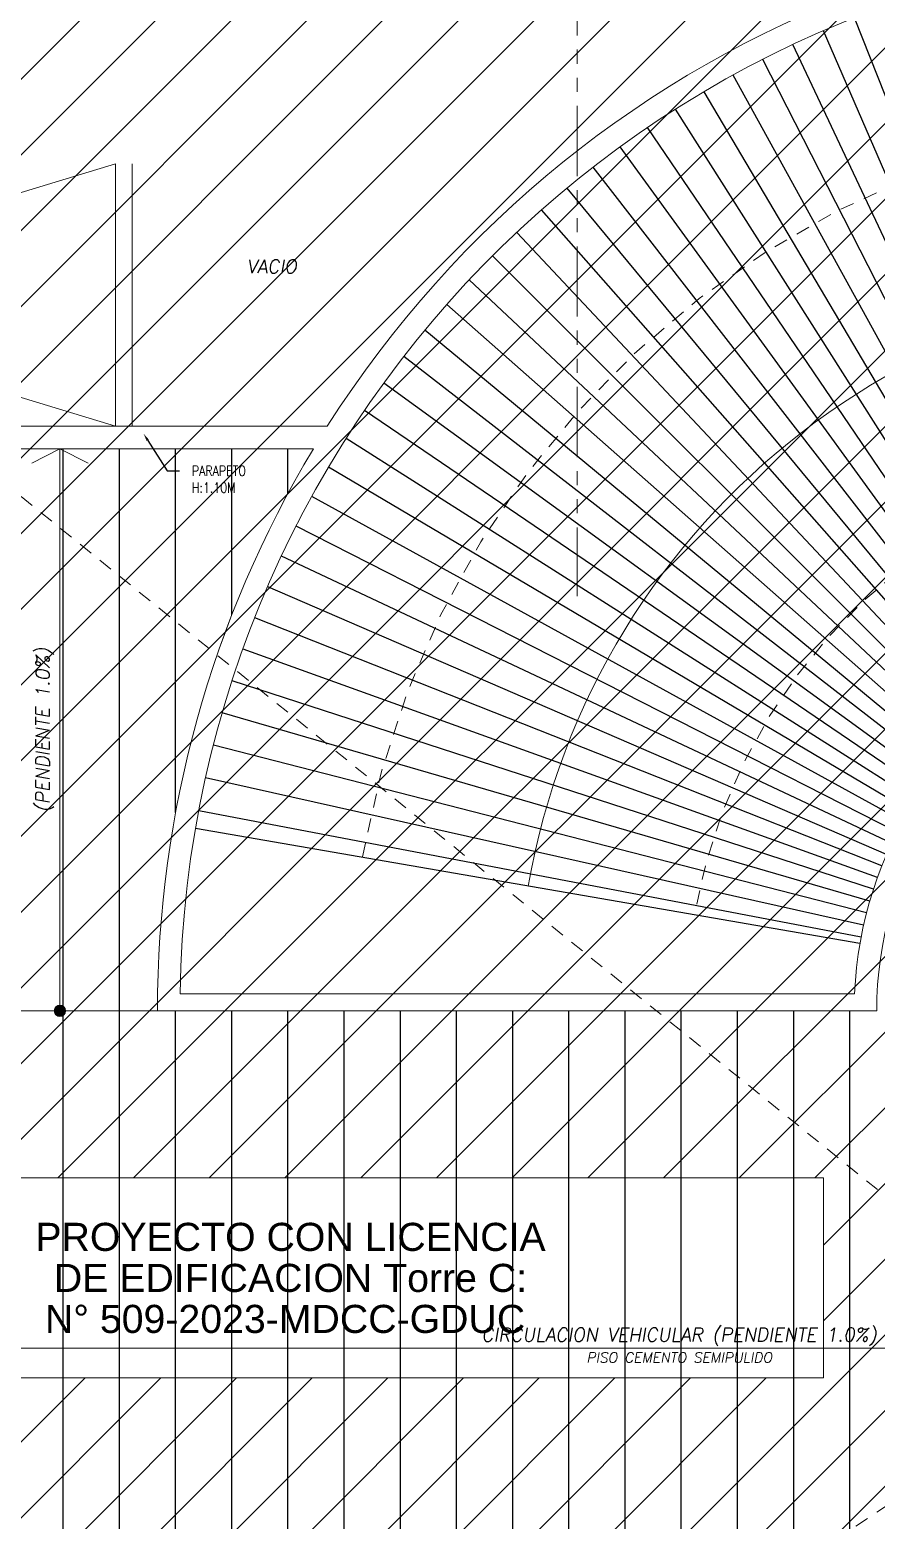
# Model space of a CAD drawing. Header units: millimetres. Extents: x 226317 to 226469, y 8188100 to 8188260.
# Drawn here: x 226444.54 to 226452.07, y 8188118.38 to 8188131.64 of the extents above; entities that cross this region are included whole.
import ezdxf
from ezdxf import colors
from ezdxf.entities.mleader import LeaderData, LeaderLine
from ezdxf.enums import TextEntityAlignment as Align
from ezdxf.math import Vec2, Vec3

# ---------------------------------------------------------------- set-up
doc = ezdxf.new("R2010")
doc.units = ezdxf.units.MM
for name, pattern in [('HIDDEN2', [0.1875, 0.125, -0.0625]), ('PHANTOM', [2.5, 1.25, -0.25, 0.25, -0.25, 0.25, -0.25]), ('PHANTOM2', [1.25, 0.625, -0.125, 0.125, -0.125, 0.125, -0.125])]:
    doc.linetypes.add(name, pattern=pattern)
for name, color, linetype in [('A-COTAS INT', 8, 'Continuous'), ('A-EJES', 8, 'PHANTOM'), ('A-HATCH', 8, 'Continuous'), ('A-LINEAS', 8, 'Continuous'), ('A-MURO BAJO', 8, 'Continuous'), ('A-PROYECCIONES', 8, 'HIDDEN2'), ('A-TEXTO-ACABADO PISO', 8, 'Continuous'), ('A-TEXTO-AMBIENTES', 8, 'Continuous'), ('A-TEXTO-INDICACIONES', 8, 'Continuous'), ('DLP_MURO BAJO', 8, 'Continuous')]:
    doc.layers.add(name, color=color, linetype=linetype)
doc.layers.add('MQ.TEXTOS GENERALES', color=8, linetype='Continuous', lineweight=30)
doc.styles.add('ROMANS', font='ROMANS.shx', dxfattribs={"oblique": 10})
doc.styles.get("Standard").update_dxf_attribs({"font": 'arial.ttf'})
doc.styles.add('TXT_COTAS', font='romans.shx', dxfattribs={"width": 0.8})

# ---------------------------------------------------------------- blocks, each defined once
blk = doc.blocks.new('d')
for p, q in [((1.31926236115396, 3.241842523682863), (3.580855242908001, 8.79928784398362)), ((1.374077335931361, 3.219459361163899), (3.729291272349656, 8.737413005903363, -1.935233945738587e-05)), ((1.474524972960353, 3.174709940562025), (4.001899867318571, 8.615961749805138, -1.935233945738587e-05)), ((1.573517434298992, 3.126827463274822), (4.270559070631862, 8.486007581697777, -1.935233945738587e-05)), ((1.670957022346556, 3.075859186239541), (4.535003745928407, 8.347678747028112, -1.935233945738587e-05)), ((1.766747577115893, 3.021855406463146), (4.794972921721637, 8.201111760688946, -1.935233945738587e-05)), ((1.860794566571712, 2.964869421208277), (5.050210038200021, 8.046451267786324, -1.935233945738587e-05)), ((1.953005175106227, 2.904957466991618), (5.300463206134737, 7.88384989858605, -1.935233945738587e-05)), ((2.043288405053318, 2.842178670689464), (5.545485457405448, 7.713468122296035, -1.935233945738587e-05)), ((2.131555154919624, 2.776594987139106), (5.785034984350204, 7.535474083386362, -1.935233945738587e-05)), ((2.217718318104744, 2.70827113953419), (6.018875379115343, 7.350043442333117, -1.935233945738587e-05)), ((2.301692859269679, 2.637274556094781), (6.246775871142745, 7.157359194941819, -1.935233945738587e-05)), ((2.383395908400416, 2.563675300218165), (6.468511549755931, 6.957611497491598, -1.935233945738587e-05)), ((2.462746833451092, 2.487546006217599), (6.683863587677479, 6.750997479306534, -1.935233945738587e-05)), ((2.53966732416302, 2.408961805514991), (6.892619461752474, 6.537721040425822, -1.935233945738587e-05)), ((2.614081471227109, 2.32800024934113), (7.094573149457574, 6.317992660216987, -1.935233945738587e-05)), ((2.68591583520174, 2.244741237722337), (7.2895253514871, 6.092029184335843, -1.935233945738587e-05)), ((2.755099523812532, 2.159266939386725), (7.477283671498299, 5.860053610987961, -1.935233945738587e-05)), ((2.821564262732863, 2.071661703288555), (7.657662815414369, 5.622294872067869, -1.935233945738587e-05)), ((2.885244456119835, 1.982011988060549), (7.830484771169722, 5.378987606847659, -1.935233945738587e-05)), ((2.946077263914049, 1.890406266786158), (7.995578982867301, 5.130371931241825, -1.935233945738587e-05)), ((3.004002648405731, 1.796934942947701), (8.152782524935901, 4.876693197526038, -1.935233945738587e-05)), ((3.058963445015252, 1.70169025962241), (8.301940253935754, 4.61820175522007, -1.935233945738587e-05)), ((3.110905413515866, 1.60476621449925), (8.442904969677329, 4.355152706615627, -1.935233945738587e-05)), ((3.159777294844389, 1.506258459063247), (8.57553755864501, 4.087805648334324, -1.935233945738587e-05)), ((3.205530856736004, 1.406264207558706), (8.699707126244903, 3.816424418240786, -1.935233945738587e-05)), ((3.248120948672295, 1.304882142692804), (8.815291133709252, 3.541276837931946, -1.935233945738587e-05)), ((3.287505534477532, 1.202212317846715), (8.922175513580441, 3.262634446145967, -1.935233945738587e-05)), ((3.323645750992, 1.0983560543973), (9.020254783332348, 2.980772227048874, -1.935233945738587e-05)), ((3.356505929492414, 0.9934158457908779), (9.109432150609791, 2.695968345738947, -1.935233945738587e-05)), ((3.386053642258048, 0.8874952562619001), (9.189619608223438, 2.40850386954844, -1.935233945738587e-05)), ((3.412259728647768, 0.7806988153606653), (9.260738019831479, 2.118662490742281, -1.935233945738587e-05)), ((3.435098326765001, 0.6731319196987897), (9.322717201896012, 1.826730247586966, -1.935233945738587e-05)), ((3.454546898603439, 0.5649007232859731), (9.375495987012982, 1.532995242625475, -1.935233945738587e-05))]:
    blk.add_line(p, q)
blk = doc.blocks.new('EJES 1P')
at = {"layer": 'A-EJES', "color": 8, "linetype": 'PHANTOM2', "lineweight": 0}
blk.add_lwpolyline([(102.3443361287354, 5.35111428797245), (102.3443350671732, -1.50995859503746)], dxfattribs=at)
blk = doc.blocks.new('TEXTOSSS')
at = {"layer": 'A-TEXTO-ACABADO PISO', "color": 8, "lineweight": 0, "insert": (-17.4870686919021, -81.53964512515813), "char_height": 0.09, "attachment_point": 2, "style": 'ROMANS'}
blk.add_mtext_dynamic_manual_height_columns('PISO CEMENTO SEMIPULIDO', width=1.586306558412616, gutter_width=12.5, heights=[0], dxfattribs=at)
at = {"layer": 'A-TEXTO-AMBIENTES', "color": 8, "lineweight": 0, "char_height": 0.12, "attachment_point": 5, "style": 'ROMANS'}
for s, insert, width in [('VACIO', (-21.11444302427117, -71.87789448630065), 2.556211270681947), ('CIRCULACION VEHICULAR (PENDIENTE 1.0%)', (-17.48941461942741, -81.4010532097891), 3.911721492653364)]:
    blk.add_mtext(s, dxfattribs=dict(at, insert=insert, width=width))
at = {"layer": 'A-TEXTO-AMBIENTES', "color": 8, "lineweight": 0, "insert": (-23.13270355932764, -76.00000479072332), "char_height": 0.12, "width": 1.897974016495632, "attachment_point": 5, "rotation": 90, "style": 'ROMANS'}
blk.add_mtext('(PENDIENTE 1.0%)', dxfattribs=at)
at = {"layer": 'A-TEXTO-INDICACIONES', "color": 8, "lineweight": 0}
ml = blk.add_multileader_mtext('Standard', dxfattribs=at)
ml.set_content('\\pxsm1,ql,t16;PARAPETO\\PH:1.10M', color=8, style='TXT_COTAS')
ml.set_leader_properties(color=7)
ml.build(insert=Vec2(0, 0))
ml.multileader.update_dxf_attribs({"dogleg_length": 0.1104934798556762, "arrow_head_size": 0.07})
ctx = ml.context
ctx.base_point, ctx.char_height, ctx.arrow_head_size, ctx.landing_gap_size, ctx.plane_origin = Vec3(-21.93425694698203, -73.69624547380954), 0.09, 0.07, 0.05, Vec3(-22.19798023605836, -74.13647004310042)
ctx.text_align_type = 2
notes = []
notes.append((ctx, [(0, (1, 1, 0), (-22.04475042683771, -73.69624547380954), (1, 0), 0.1104934798556762, [(0, [(-22.25410019385163, -73.36610176414251)], 0, [])])]))
ctx.mtext.insert, ctx.mtext.width, ctx.mtext.defined_height, ctx.mtext.alignment, ctx.mtext.flow_direction = Vec3(-21.37339980414254, -73.65124547388405), 0.4515877524388725, 0.4369191216492239, 3, 5
for ctx, leaders in notes:
    for number, flags, end, landing, length, lines in leaders:
        leader = LeaderData()
        leader.index, (leader.has_last_leader_line, leader.has_dogleg_vector, leader.attachment_direction) = number, flags
        leader.last_leader_point, leader.dogleg_vector, leader.dogleg_length = Vec3(end), Vec3(landing), length
        for number, points, colour, breaks in lines:
            line = LeaderLine()
            line.index, line.vertices, line.color, line.breaks = number, Vec3.list(points), colors.encode_raw_color(colour), breaks
            leader.lines.append(line)
        ctx.leaders.append(leader)
blk = doc.blocks.new('arq. estac.')
at = {"lineweight": 0}
h = blk.add_hatch(color=8, dxfattribs=at)
h.dxf.hatch_style = 1
edge = h.paths.add_edge_path()
edge.add_arc((226740.2319657946, 8188127.553722663), 0.04999999999999958, 0, 360)
at = {"layer": 'A-HATCH'}
h = blk.add_hatch(dxfattribs=at)
h.set_pattern_fill('_USER', color=256, scale=0.5, angle=90, pattern_type=0)
h.set_pattern_definition([(90, (226730.8391256703, 8188124.606611507), (-0.5, 3.061616997868383e-17), [])])
edge = h.paths.add_edge_path()
edge.add_line((226759.1291257857, 8188121.553951319), (226759.1291268216, 8188116.553950309))
edge.add_line((226759.1291268216, 8188116.553950309), (226730.9391257135, 8188116.553895969))
edge.add_line((226730.9391257135, 8188116.553895969), (226730.9391255107, 8188132.553895733))
edge.add_line((226730.9391255107, 8188132.553895733), (226735.4141257847, 8188132.553952248))
edge.add_line((226735.4141257847, 8188132.553952248), (226735.4141257754, 8188127.553951629))
edge.add_line((226735.4141257754, 8188127.553951629), (226737.3641257792, 8188127.553951627))
edge.add_line((226737.3641257792, 8188127.553951627), (226737.3641257792, 8188127.453948984))
edge.add_line((226737.3641257792, 8188127.453948984), (226739.3641371678, 8188127.453948984))
edge.add_line((226739.3641371678, 8188127.453948984), (226739.3641271883, 8188132.553951628))
edge.add_line((226739.3641271883, 8188132.553951628), (226742.487601924, 8188132.55395172))
edge.add_arc((226750.7997946116, 8188127.554206457), 9.699999998345447, 148.9732869876377, 180.0015052051392)
edge.add_line((226741.0997946164, 8188127.55395163), (226747.4997941212, 8188127.554145038))
edge.add_arc((226750.7997941205, 8188127.554206462), 3.299999999890614, 53.31649059619377, 180.00106645707, ccw=False)
edge.add_line((226752.7711955053, 8188130.200633597), (226752.7712435313, 8188127.55424591))
edge.add_line((226752.7712435313, 8188127.55424591), (226760.3002236614, 8188127.554382544))
edge.add_line((226760.3002236614, 8188127.554382544), (226760.0194089745, 8188121.55395177))
edge.add_line((226760.0194089745, 8188121.55395177), (226759.1291257857, 8188121.553951319))
h.paths.add_polyline_path([(226759.0291268216, 8188116.553950303), (226758.7291268218, 8188116.553950274), (226758.7291268418, 8188127.554276555), (226759.0291268127, 8188127.554276554)], flags=16)
at = {"color": 8, "lineweight": 0}
for p, q in [((226739.3641369721, 8188127.553895612), (226741.0997946163, 8188127.553895557)), ((226758.7291268077, 8188124.554279176), (226730.9391256121, 8188124.553761647))]:
    blk.add_line(p, q, dxfattribs=at)
blk.add_lwpolyline([(226740.4834487893, 8188132.426739085), (226740.2319465343, 8188132.553889514), (226739.9834487874, 8188132.426739075)], dxfattribs=at)
blk.add_circle((226740.2319657946, 8188127.553722663), 0.04999999999999958, dxfattribs=at)
blk.add_arc((226750.8047902248, 8188127.554192284), 6.499999999999948, 0.0007163694500831963, 170.1804318445642, dxfattribs=at)
at = {"layer": 'A-LINEAS', "color": 8, "lineweight": 0}
blk.add_lwpolyline([(226759.1291257857, 8188121.553951319), (226759.1291268216, 8188116.553950309), (226730.9391257135, 8188116.553895969), (226730.9391255107, 8188132.553895733), (226735.4141257847, 8188132.553952248), (226735.4141257754, 8188127.553951629), (226737.3641257792, 8188127.553951627), (226737.3641257792, 8188127.453948984), (226739.3641371678, 8188127.453948984), (226739.3641271883, 8188132.553951628), (226742.487601924, 8188132.55395172, 0.1362194348574824), (226741.0997946164, 8188127.55395163), (226747.4997941212, 8188127.554145038, -0.6169170630131948), (226752.7711955053, 8188130.200633597), (226752.7712435313, 8188127.55424591), (226760.3002236614, 8188127.554382544), (226760.0194089745, 8188121.55395177)], format="xyb", close=True, dxfattribs=at)
at = {"layer": 'A-LINEAS', "color": 8, "linetype": 'Continuous', "lineweight": 0}
blk.add_lwpolyline([(226740.2319465343, 8188132.553889514), (226740.2319657942, 8188127.553895585)], dxfattribs=at)
at = {"layer": 'A-MURO BAJO', "color": 8, "lineweight": 0}
for p, q in [((226733.075302218, 8188135.089965275, -5.126518730369793e-07), (226740.7253444231, 8188132.753895876, -1.755173521273995e-06)), ((226740.7253517096, 8188135.089966949, -5.126518730369793e-07), (226733.0753112331, 8188132.753897524, -1.276820235403015e-06)), ((226739.3641265723, 8188132.753895555), (226742.6112265644, 8188132.753895888)), ((226739.3641271882, 8188132.553895555), (226742.4876018678, 8188132.553895554)), ((226741.3009762668, 8188127.703983927), (226747.3030072549, 8188127.704089095)), ((226741.0997946148, 8188127.553965197), (226747.4997941212, 8188127.554088965))]:
    blk.add_line(p, q, dxfattribs=at)
at = {"layer": 'A-MURO BAJO', "color": 8, "lineweight": 0, "elevation": -1.242521553591208e-06}
for points in [[(226740.725344425, 8188132.754422664), (226740.7253517096, 8188135.089966949)], [(226740.8753446638, 8188132.753919038), (226740.8753517868, 8188135.089966949)]]:
    blk.add_lwpolyline(points, dxfattribs=at)
at = {"layer": 'A-MURO BAJO', "color": 8, "lineweight": 0}
for centre, radius, start, end in [((226750.7997946114, 8188127.554150384), 9.69999999841167, 0.0009588945264963336, 147.5844287861788), ((226750.7997946095, 8188127.554150384), 9.499999999999952, 0.0004227246766049532, 179.0962962734845), ((226750.7997946114, 8188127.554150384), 9.69999999841167, 148.9732869856297, 180.0015052029385), ((226750.7997941206, 8188127.55415039), 3.499999998296389, 55.71880110469963, 177.5447186359366)]:
    blk.add_arc(centre, radius, start, end, dxfattribs=at)
at = {"layer": 'A-PROYECCIONES', "color": 8, "lineweight": 0}
for p, q in [((226739.3641271882, 8188132.553895555), (226759.1291257176, 8188116.553895124)), ((226737.5291257857, 8188116.553895967), (226759.6343232176, 8188131.047158296))]:
    blk.add_line(p, q, dxfattribs=at)
for radius, end in [(7.999999999999948, 170.1785390947775), (4.999999999999948, 170.183460297529)]:
    blk.add_arc((226750.8047902248, 8188127.554192284), radius, 0.0007163694500831963, end, dxfattribs=at)
blk.add_blockref('EJES 1P', (226642.4897912069, 8188132.75389568))
at = {"layer": 'A-COTAS INT'}
blk.add_blockref('TEXTOSSS', (226763.2310241363, 8188206.05389734), dxfattribs=at)
at = {"layer": 'A-HATCH', "rotation": 102.3141185683093}
blk.add_blockref('d', (226750.7997941206, 8188127.55389557), dxfattribs=at)
at = {"layer": 'DLP_MURO BAJO', "color": 8}
blk.add_blockref('EJES 1P', (226642.4897912069, 8188132.75389568), dxfattribs=at)

msp = doc.modelspace()

# ---------------------------------------------------------------- block references
msp.add_blockref('arq. estac.', (-295.4220376470475, -4.645514124073088))

# ---------------------------------------------------------------- next in the draw order: hatches: boundary and pattern name
at = {"lineweight": 0}
h = msp.add_hatch(dxfattribs=at)
h.set_pattern_fill('ANSI31', color=8, scale=0.15)
h.set_pattern_definition([(45, (223326.3750321078, 8186488.114445483), (-0.3367596045400932, 0.3367596045400932), [])])
h.paths.add_polyline_path([(226466.1167427581, 8188136.283026138), (226427.6070409087, 8188136.283026138), (226427.6070409087, 8188111.08908648), (226466.1167427581, 8188111.08908648)])
h.paths.add_polyline_path([(226442.1207073598, 8188121.421896823), (226451.6030763071, 8188121.421896823), (226451.6030763071, 8188119.643004203), (226442.1207073598, 8188119.643004203)], flags=16)
h.paths.add_polyline_path([(226444.6120197325, 8188119.973451543), (226449.1117639344, 8188119.973451543), (226449.1117639344, 8188120.361497246), (226444.6120197325, 8188120.361497246)], flags=8)
h.paths.add_polyline_path([(226444.6918287366, 8188120.338512927), (226449.0319549303, 8188120.338512927), (226449.0319549303, 8188120.72655863), (226444.6918287366, 8188120.72655863)], flags=8)
h.paths.add_polyline_path([(226444.5264979044, 8188120.70340378), (226449.1972857625, 8188120.70340378), (226449.1972857625, 8188121.091449483), (226444.5264979044, 8188121.091449483)], flags=8)

# ---------------------------------------------------------------- next in the draw order: linework, layer by layer
at = {"color": 8, "lineweight": 0}
msp.add_lwpolyline([(226442.1207073598, 8188121.421896823), (226451.6030763071, 8188121.421896823), (226451.6030763071, 8188119.643004203), (226442.1207073598, 8188119.643004203)], close=True, dxfattribs=at)

# ---------------------------------------------------------------- next in the draw order: texts
at = {"layer": 'MQ.TEXTOS GENERALES'}
for s, p in [('PROYECTO CON LICENCIA', (226446.8618918334, 8188120.897341366)), ('DE EDIFICACION Torre C:', (226446.8618918334, 8188120.532450513)), ('N° 509-2023-MDCC-GDUC ', (226446.8618918334, 8188120.16755966))]:
    msp.add_text(s, height=0.25, dxfattribs=at).set_placement(p, align=Align.MIDDLE_CENTER)

doc.saveas('drawing.dxf')
